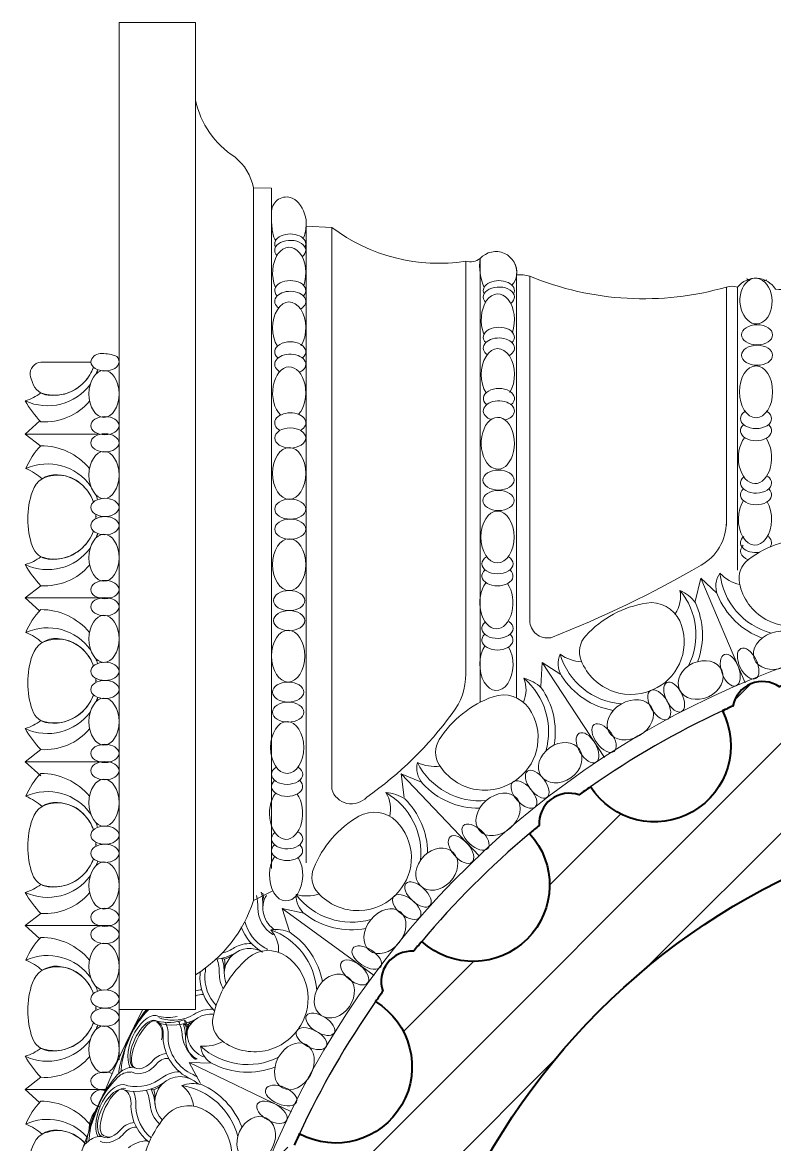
# Model space of a CAD drawing. Header units: millimetres. Extents: x 542654 to 551203, y 315718 to 321804.
# Drawn here: x 548744.5 to 548966.9, y 320800.5 to 321131.9 of the extents above; entities that cross this region are included whole.
import ezdxf

# ---------------------------------------------------------------- set-up
doc = ezdxf.new("R2010")
doc.units = ezdxf.units.MM
doc.layers.add('cad-block.com', color=250, linetype='Continuous')

msp = doc.modelspace()

# ---------------------------------------------------------------- hatches: boundary and pattern name
at = {"layer": 'cad-block.com', "true_color": 0x000000}
h = msp.add_hatch(dxfattribs=at)
h.set_pattern_fill('ANSI31', color=18, scale=150, style=0)
h.set_pattern_definition([(44.99999999999999, (-1130289.92819479, -83054.89975470159), (-13.25825214724777, 13.25825214724777), [])])
edge = h.paths.add_edge_path()
edge.add_line((549295.3502394432, 320691.5106262274), (549265.0349597755, 320691.5106262274))
edge.add_arc((549059.9646969392, 320694.8956410044), 205.098198492298, 269.99938147343465, 359.05432681606516, ccw=False)
edge.add_arc((549059.9602687354, 320694.8956410047), 205.0981984923021, 180, 270.00061852666295, ccw=False)
edge.add_arc((549059.9602687354, 320694.8956410051), 205.0981984919636, 89.99938147333711, 180.0000000000975, ccw=False)
edge.add_arc((549059.9646969378, 320694.8956410051), 205.0981984919529, 89.13139925986889, 90.00061852617512, ccw=False)
edge.add_line((549063.0738547991, 320899.9702717179), (549063.0738547991, 320930.2460656911))
edge.add_arc((549059.9602703311, 320952.5678236369), 22.5378633865556, 270, 277.94075400922486, ccw=False)
edge.add_arc((549059.9602703311, 320952.5678236369), 22.53786338653299, 182.5065500488923, 270, ccw=False)
edge.add_arc((549059.960270233, 320694.8956421185), 257.6721815134787, 95.01310009446473, 95.84570678451092)
edge.add_arc((549026.9769038995, 320945.4118236154), 8.902075436739691, 40.79360237167856, 154.2074251742295)
edge.add_arc((549059.9602026441, 320694.896052318), 257.6717657870512, 99.15532044960189, 99.93082050326147)
edge.add_arc((548993.5240947681, 320943.8049812905), 22.53786338807205, -162.6736691565967, 12.562441612312512, ccw=False)
edge.add_arc((549059.9602702291, 320694.8956415018), 257.6721821206606, 109.9579529468539, 110.8457065872288)
edge.add_arc((548963.2624264631, 320928.3389676984), 8.90207626530273, 55.79360504823717, 169.2074222942567)
edge.add_arc((549059.951445596, 320694.9151472888), 257.6507731298541, 114.1553052169651, 114.903976463756)
edge.add_arc((548931.3856592408, 320918.3526793521), 22.53786338786781, -147.23597142888912, 27.067224660372574, ccw=False)
edge.add_arc((549059.9602440856, 320694.8956778331), 257.6721373788566, 124.9273256208859, 125.845706625749)
edge.add_arc((548906.1377467347, 320895.357335625), 8.90207626544567, 70.79360505078945, 184.2074222946392)
edge.add_arc((549059.9603323663, 320694.8955654978), 257.6722803167949, 129.1553208344293, 129.9719295723273)
edge.add_arc((548877.8061282537, 320877.1449941859), 22.53786338803598, -132.50839783938852, 42.478457488995275, ccw=False)
edge.add_arc((549059.9603172013, 320694.895602719), 257.6722430915866, 139.9981299854052, 140.8457065329401)
edge.add_arc((548859.4958177847, 320848.7145703535), 8.90207626506134, 85.79360504758253, 199.2074222969938)
edge.add_arc((549059.9483936958, 320694.9041554375), 257.657569309404, 144.1553089525024, 144.9881878688959)
edge.add_arc((548837.1548503542, 320823.5095043951), 22.5378634081106, -118.52905506286521, 58.537889106907016, ccw=False)
edge.add_arc((549059.9602659917, 320694.8956431863), 257.6721776833925, 155.0206835545508, 155.8457065966128)
edge.add_arc((548826.5152099938, 320791.5892992553), 8.902076265433163, 100.7936050484336, 214.2074222933218)
edge.add_arc((549059.9602709402, 320694.895640933), 257.6721831218728, 159.1553207616352, 160.038397984689)
edge.add_arc((548811.0670050352, 320761.3439772318), 22.53786341597088, -102.59739950892299, 72.70155670909872, ccw=False)
edge.add_arc((549059.3028025426, 320695.0061855168), 257.0055016575831, 170.0647475199777, 170.846718208902)
edge.add_arc((548809.4434967518, 320727.8745152298), 8.902075714178846, 115.7936033535497, 229.2074239862133)
edge.add_arc((549059.9602722527, 320694.8956409743), 257.6721844003948, 174.1553206907866, 174.9868998939646)
edge.add_arc((548801.3098420047, 320692.9217979315), 24.56876146915646, 4.608082949052516, 85.41516163115381, ccw=False)
edge.add_arc((548801.3098420047, 320696.8694840778), 24.56876146916632, 274.58483836883, 355.3919170507445, ccw=False)
edge.add_arc((549059.9602722527, 320694.8956410349), 257.6721844003947, 185.0131001060354, 185.8446793092134)
edge.add_arc((548809.4434967518, 320661.9167667794), 8.902075714209039, 130.7925760137867, 244.2063966464503)
edge.add_arc((549059.3028025426, 320694.7850964924), 257.0055016575824, 189.1532817910979, 189.9352524800223)
edge.add_arc((548811.0670050352, 320628.4473047774), 22.5378634160599, -72.70155670909872, 102.59739950892288, ccw=False)
edge.add_arc((549059.9602709402, 320694.8956410762), 257.6721831218734, 199.961602015311, 200.8446792383648)
edge.add_arc((548826.5152099938, 320598.2019827539), 8.902076265382094, 145.7925777066781, 259.2063949515664)
edge.add_arc((549059.9602659917, 320694.8956388229), 257.6721776833921, 204.1542934033872, 204.9793164454492)
edge.add_arc((548837.1548503542, 320566.2817776141), 22.53786340817902, -58.537889106907016, 118.5290550628653, ccw=False)
edge.add_arc((549059.9483936958, 320694.8871265717), 257.6575693094043, 215.0118121311041, 215.8446910474976)
edge.add_arc((548859.4958177847, 320541.0767116557), 8.902076264964093, 160.7925777030062, 274.2063949524175)
edge.add_arc((549059.9603172013, 320694.8956792902), 257.6722430915839, 219.1542934670599, 220.0018700145948)
edge.add_arc((548877.8061282537, 320512.6462878233), 22.53786338803818, -42.47845748899522, 132.5083978393885, ccw=False)
edge.add_arc((549059.9603323663, 320694.8957165114), 257.672280316796, 230.0280704276727, 230.8446791655706)
edge.add_arc((548906.1377467347, 320494.4339463842), 8.902076265361798, 175.7925777053608, 289.2063949492106)
edge.add_arc((549059.9602440856, 320694.8956041761), 257.6721373788604, 234.154293374251, 235.072674379114)
edge.add_arc((548931.3856592408, 320471.4386026571), 22.53786338804687, -27.067224660372517, 147.2359714288891, ccw=False)
edge.add_arc((549059.951445596, 320694.8761347205), 257.6507731298516, 245.096023536244, 245.8446947830348)
edge.add_arc((548963.2624264631, 320461.4523143108), 8.902076265412523, 190.7925777057433, 304.2063949517628)
edge.add_arc((549059.9602702291, 320694.8956405075), 257.6721821206631, 249.1542934127712, 250.0420470531461)
edge.add_arc((548993.5240947681, 320445.9863007187), 22.53786338800109, -12.562441612312512, 162.6736691565967, ccw=False)
edge.add_arc((549059.9602026441, 320694.8952296912), 257.6717657870494, 260.0691794967385, 260.8446795503981)
edge.add_arc((549026.9769038995, 320444.3794583938), 8.902075436528206, 205.7925748257705, 319.2063976283214)
edge.add_arc((549059.960270233, 320694.8956398907), 257.6721815134792, 264.154293215489, 264.9868999055353)
edge.add_arc((549059.9602703311, 320437.2234583723), 22.53786338656067, 90, 177.4934499511077, ccw=False)
edge.add_arc((549059.9602703311, 320437.2234583723), 22.53786338653299, 2.5065500488922225, 90, ccw=False)
edge.add_arc((549059.9602704293, 320694.8956398907), 257.6721815134787, 275.0131000944647, 275.8457067845109)
edge.add_arc((549092.9436367628, 320444.3794583938), 8.902075436739691, 220.7936023716786, 334.2074251742295)
edge.add_arc((549059.9603380181, 320694.8952296912), 257.6717657870512, 279.1553204496019, 279.9308205032615)
edge.add_arc((549126.3964458941, 320445.9863007187), 22.53786338807205, 17.32633084340341, 192.5624416123124, ccw=False)
edge.add_arc((549059.9602704331, 320694.8956405075), 257.6721821206606, 289.9579529468539, 290.8457065872288)
edge.add_arc((549156.6581141992, 320461.4523143108), 8.90207626530273, 235.7936050482372, 349.2074222942567)
edge.add_arc((549059.9690950663, 320694.8761347205), 257.6507731298541, 294.1553052169652, 294.903976463756)
edge.add_arc((549188.5348814215, 320471.4386026571), 22.53786338786781, 32.764028571110885, 207.0672246603726, ccw=False)
edge.add_arc((549059.9602965766, 320694.8956041761), 257.6721373788566, 304.927325620886, 305.845706625749)
edge.add_arc((549213.7827939276, 320494.4339463842), 8.90207626544567, 250.7936050507894, 364.2074222946392)
edge.add_arc((549059.960208296, 320694.8957165114), 257.6722803167949, 309.1553208344293, 309.9719295723273)
edge.add_arc((549242.1144124086, 320512.6462878233), 22.53786338803598, 47.49160216061148, 222.4784574889952, ccw=False)
edge.add_arc((549059.9602234609, 320694.8956792902), 257.6722430915866, 319.9981299854052, 320.8457065329401)
edge.add_arc((549260.4247228776, 320541.0767116557), 8.90207626506134, 265.7936050475825, 379.2074222969937)
edge.add_arc((549059.9721469665, 320694.8871265717), 257.657569309404, 324.1553089525024, 324.9881878688959)
edge.add_arc((549282.7656903081, 320566.2817776141), 22.5378634081106, 61.470944937134675, 238.53788910690702, ccw=False)
edge.add_arc((549059.9602746705, 320694.8956388229), 257.6721776833925, 335.0206835545508, 335.8457065966128)
edge.add_arc((549293.4053306684, 320598.2019827539), 8.902076265433163, 280.7936050484336, 394.2074222933219)
edge.add_arc((549059.960269722, 320694.8956410762), 257.6721831218728, 339.1553207616352, 340.038397984689)
edge.add_arc((549308.853535627, 320628.4473047774), 22.53786341597088, 77.40260049107712, 252.7015567090987, ccw=False)
edge.add_arc((549060.6177381197, 320694.7850964924), 257.0055016575831, 350.0647475199777, 350.8467182089021)
edge.add_arc((549310.4770439104, 320661.9167667794), 8.902075714178846, 295.7936033535498, 409.2074239862133)
edge.add_arc((549059.9602684096, 320694.8956410349), 257.6721844003948, 354.1553206907866, 354.9868998939645)
edge.add_arc((549318.7087217714, 320697.0672663772), 24.77388174687306, 192.9613831981066, 265.2257478343733, ccw=False)

# ---------------------------------------------------------------- linework, layer by layer
at = {"layer": 'cad-block.com', "color": 18, "lineweight": 15, "true_color": 0x000000}
for points in [[(548773.1084688707, 321131.8778908814), (548795.7415604233, 321131.8778908814), (548795.7415604233, 320840.4407276756), (548773.1084688707, 320840.4407276756), (548773.1084688707, 321131.8778908814)], [(548812.8298585372, 321082.9936483794), (548818.1941074621, 321082.9744764201)], [(548818.1941074621, 320882.0840740468), (548818.1941074621, 321082.9744764201)], [(548828.4373872253, 320883.7121947783), (548828.4373872253, 321071.6810653115)], [(548835.9669234917, 321071.3647411413), (548835.9669234917, 320905.4576227198)], [(548875.6194224234, 321061.3706123287), (548875.6194224234, 320939.5483546875)], [(548879.8423982256, 321062.1364972338), (548879.8423982256, 320931.1175930964)], [(548890.6164195958, 321057.3116233128), (548890.6164195958, 320932.423444962)], [(548894.4679089988, 321056.9641476235), (548894.4679089988, 320955.250327092)], [(548952.6165663478, 321053.7453760824), (548952.6165663478, 320983.4226545607)], [(548955.9104799911, 321053.6768644385), (548955.9104799911, 320970.1672655496)], [(548764.7674762902, 321031.5502498395), (548749.9826847418, 321031.5502498395), (548749.9826847418, 321031.5502498395)], [(548745.3351902717, 321010.3403852385), (548749.6875002752, 321014.2443797725)], [(548745.3351902717, 321010.3403852385), (548766.7077934222, 321010.3403852385)], [(548745.3351902717, 321010.3403852385), (548749.9826847418, 321006.7501541365)], [(548945.0268151928, 320967.8006386466), (548943.385617405, 320960.919635841)], [(548949.8217099648, 320963.3128920154), (548945.0268151928, 320967.8006386466), (548958.1850827482, 320936.8580862226)], [(548745.3351902717, 320961.9514906526), (548749.9826847418, 320965.5417217545)], [(548745.3351902717, 320961.9514906526), (548770.8321364472, 320961.9514906526)], [(548745.3351902717, 320961.9514906526), (548749.6203967956, 320958.1076875151)], [(548898.144774121, 320942.8927824877), (548897.7586015526, 320935.8293130485)], [(548903.6639310642, 320939.3333173108), (548898.144774121, 320942.8927824877), (548916.6165889814, 320914.7969890072)], [(548745.3351902717, 320913.5625960653), (548749.9826847418, 320917.1528271672)], [(548745.3351902717, 320913.5625960653), (548770.8321364472, 320913.5625960653)], [(548745.3351902717, 320913.5625960653), (548749.9826847418, 320909.3938229324)], [(548862.5296450567, 320907.4973145694), (548856.4636161877, 320910.0140941509), (548879.6552790252, 320885.6680815311)], [(548856.4636161877, 320910.0140941509), (548857.3448807399, 320902.9951837932)], [(548812.8298585372, 320872.5430050616), (548818.5980504157, 320875.4163619101)], [(548827.740941742, 320868.8281191087), (548821.3230081053, 320870.2213217265), (548848.4891197934, 320850.4075908487)], [(548821.3230081053, 320870.2213217265), (548823.4433852123, 320863.4725640112)], [(548745.3351902717, 320865.173701478), (548749.9826847418, 320868.7639325814)], [(548745.3351902717, 320865.173701478), (548770.8321364472, 320865.173701478)], [(548745.3351902717, 320865.173701478), (548749.6203967949, 320861.3298983413)], [(548804.246709818, 320855.2182299857), (548803.5268344926, 320855.5622294917)], [(548773.1084688707, 320840.4407276756), (548773.1084688707, 320825.4996024764)], [(548792.79287514, 320835.7596924884), (548792.1102163105, 320836.1352424261)], [(548800.4159586666, 320824.5685906883), (548793.8523979308, 320824.7934376675), (548824.119817288, 320810.1488181411)], [(548793.8523979308, 320824.7934376675), (548797.1437369263, 320818.5317432162)], [(548745.3351902717, 320816.7848068921), (548749.9826847418, 320820.3750379941)], [(548745.3351902717, 320816.7848068921), (548769.0534853816, 320816.7848068921)], [(548745.3351902717, 320816.7848068921), (548749.6203967956, 320812.9410037547)], [(548783.3746843622, 320816.6444020819), (548782.6250528649, 320816.9175481265)]]:
    msp.add_lwpolyline(points, dxfattribs=at)
for points in [[(548795.7415604233, 321108.9029257715, 0.2018028899431205), (548807.3196252272, 321092.1625600353, -0.1781740791287388), (548812.8298585372, 321082.9936483794), (548812.8298585372, 320872.5430050616)], [(548823.7897929858, 321080.1814870851, 0.5128778145882591), (548818.1941074621, 321075.6929824253, 0.7043836826409883)], [(548828.4373872253, 321071.6810653115, 0.1930345194601424), (548826.1317174565, 321078.6032703359, 0.1383226816871207), (548823.7897929858, 321080.1814870851, 0.9207301055114578)], [(548828.4373872253, 321071.6810653115), (548835.9669234917, 321071.3647411413, 0.203495704765), (548875.6194224234, 321061.3706123287, 0.2239024042081181), (548879.8501063526, 321062.1451756273, -0.7323981376222756), (548890.6198242421, 321057.3390674394, -0.08016396634460907), (548894.4679089988, 321056.9641476235, 0.1700722154244909), (548952.6165663478, 321053.7453760796, -0.2639291869732764)], [(548952.6165663478, 321053.7453760824, -0.1534808922989346), (548955.9104799911, 321053.6768644385, -0.5257651372346951), (548967.1500735262, 321053.0904369939, 0.01918203362698561), (548970.968566995, 321052.9967514927), (548970.968566995, 320991.6827074508, 0.3952511424845997), (548978.9302044088, 320983.1845121188, 0.9205208688827408)], [(548958.5590753314, 321056.1412245755, 0.03818781124114565), (548959.545996682, 321055.715222508, 0.03818781124114565)], [(548963.6429257515, 321055.5675582516, 0.03395448363467643), (548964.5483375271, 321055.8746300748)], [(548958.9217977854, 321043.969754767, 0.4547529776031095), (548964.252571802, 321044.1749169708, 2.51412446419056)], [(548764.7674762902, 321031.5502498395, -0.3628672642387234), (548767.5392304623, 321034.078088824, -0.0874657212091642), (548771.8487100082, 321033.509132772, -0.3622757793634983), (548773.1040331383, 321031.5502498395, -187.1953165477524)], [(548764.6240660327, 321025.1011398009, -0.3593992150704539), (548745.3701718659, 321020.151352879, 0.09536257170912249), (548749.9826847418, 321022.5017775659, 0.3067511904261777), (548762.9207477148, 321025.7745479367, 0.1015884823125673), (548765.5587218815, 321030.109030464, 0.1015884823125673)], [(548746.8450405066, 321027.7054571587, -0.4297272596271625), (548749.9826847418, 321031.5502498395, 0.892323702684999)], [(548746.8296845565, 321027.8496974398, 0.03981958660834672), (548747.4861790059, 321025.5279103353, 0.2879766260579993), (548752.123305438, 321021.7918595754, 0.2180784738168152), (548762.1774371224, 321025.0348526834, 0.122255654063694), (548765.5444159607, 321030.1068432427)], [(548766.8142955896, 321029.3576291327, -0.02179197354712385), (548766.3287830028, 321028.0867469723, -0.02179197354712385)], [(548745.3701718659, 321020.151352879, 0.06194991254678206), (548749.9826847418, 321013.9306163418, 0.2351727207105145), (548764.4239874053, 321020.0283068938, 0.2351727207105145)], [(548882.1350413172, 321015.0633418833, 0.03818781124114565), (548883.1219626678, 321014.6373398172, 0.03818781124114565)], [(548887.2188917376, 321014.4896755594, 0.03395448363467643), (548888.1243035132, 321014.7967473826)], [(548764.3752644279, 321000.1496081597, 0.2233890258847), (548749.9826847418, 321006.8742079826, 0.09981037998795982), (548745.581747292, 321000.1358285777)], [(548763.093870602, 320994.3797938245, 0.3463907237082941), (548750.380106396, 320997.1365625433, 0.07799127761777704), (548745.581747292, 321000.1358285777, -0.3599771877418305), (548764.7780796188, 320994.8733208685, -0.3599771877418305)], [(548882.4977637712, 321001.083944226, 0.4547529776031095), (548887.8285377878, 321001.2891064298, 2.51412446419056)], [(548765.6024484047, 320990.1627699866, 0.1015510039931717), (548763.093870602, 320994.3797938245, 0.192304486639795), (548754.9492913366, 320998.3319642575, 0.3399529294739398), (548747.4861790059, 320993.4040539309, 0.1674493087802602), (548747.4861790059, 320977.139015748, 0.2879766260579993), (548752.123305438, 320973.4029649895, 0.2180784738168152), (548762.1774371224, 320976.6459580961, 0.122255654063694), (548765.5444159607, 320981.7179486554, 0.122255654063694)], [(548765.5576133587, 320990.238378391, 0.09637943234446558), (548763.093870602, 320994.3797938245)], [(548766.1628773384, 320992.4731920099, -0.02687425067792056), (548766.7861731799, 320990.9159657814, -0.02687425067792056)], [(548766.2644594987, 320985.352102992, 0.01597784151971372), (548766.2777857402, 320986.1593092785)], [(548766.2777857402, 320986.1593092785, 0.008494909471157356), (548766.2707412298, 320986.5739106474, 0.008494909471157356)], [(548766.2808976129, 320985.3048277952, 0.02532101758750352), (548766.284384603, 320986.5817842356)], [(548767.6121987522, 320986.1078025101, -0.005183255929018945), (548767.6131407273, 320985.7840702169, -0.005183255929018945)], [(548952.6165663478, 320984.2688790155, -0.2654462529099506), (548945.1223168055, 320971.5731143264, -1.842954764065121)], [(548764.6240660327, 320976.712245215, -0.3593992150704539), (548745.3701718659, 320971.7624582917, 0.09536257170912249), (548749.9826847418, 320974.1128829786, 0.3067511904261777), (548762.9207477148, 320977.3856533494, 0.1015884823125673), (548765.5587218815, 320981.7201358767, 0.1015884823125673)], [(548766.8142955896, 320980.9687345469, -0.02179197354712385), (548766.3287830028, 320979.6978523851, -0.02179197354712385)], [(548977.1189374728, 320954.4080027587, 0.1868931219809899), (548985.6617643588, 320961.3684435918, 0.192304486639795), (548987.2141694074, 320972.5774973564, 0.3399529294739398), (548978.4729821978, 320979.5462893269, 0.1674493087802602), (548959.1367690075, 320973.2635728096, 0.2879766260579993), (548956.4864633228, 320966.307732201, 0.2180784738168152), (548964.2254224251, 320955.6078478622, 0.2143948941150089), (548977.1189374728, 320954.4080027587, 258.9759845790608)], [(548745.3701718659, 320971.7624582917, 0.06194991254678206), (548749.9826847418, 320965.5417217545, 0.2351727207105145), (548764.4239874053, 320971.6394123065, 0.2351727207105145)], [(548945.1223168055, 320971.5731143264, -0.03810487886474111), (548900.7017218941, 320950.1912070525, -6.307698652863742)], [(548963.194867156, 320950.0943384956, -0.2130945807377177), (548949.976104075, 320962.8872981968, -0.2533180050321516), (548950.7027326565, 320969.2145529891)], [(548965.8849656774, 320951.576473655, -0.311690360007664), (548950.7027326565, 320969.2145529891, 0.1486403219882209), (548956.5726870921, 320965.9027935796)], [(548937.4799575751, 320957.2412610085, 0.2058573888676325), (548938.8839494607, 320964.1535449692, -0.298490108731957), (548941.4071626922, 320941.8442077058, -0.298490108731957)], [(548938.8839494607, 320964.1535449692, -0.1340135458429711), (548943.4358570245, 320960.4925711256, -0.1987600577535222), (548944.1977539574, 320943.2538597861, -0.1987600577535222)], [(548932.1125102717, 320935.4456414695, 0.1868931219809899), (548939.2752157127, 320943.8196057969, 0.192304486639795), (548938.8012191408, 320955.1257180803, 0.3399529294739398), (548928.9561805506, 320960.4217194499, 0.1674493087802602), (548911.0525306135, 320950.7873545893, 0.2879766260579993), (548909.6868297315, 320943.4700668504, 0.2180784738168152), (548919.211958699, 320934.3239785594, 0.2143948941150089), (548932.1125102717, 320935.4456414695, 258.9759845790608)], [(548764.3752644279, 320951.7607135724, 0.2233890258847), (548749.9826847418, 320958.4853133967, 0.09981037998795982), (548745.581747292, 320951.7469339918)], [(548763.093870602, 320945.9908992372, 0.3463907237082941), (548750.380106396, 320948.747667956, 0.07799127761777704), (548745.581747292, 320951.7469339918, -0.3599771877418305), (548764.7780796188, 320946.4844262812, -0.3599771877418305)], [(548900.7017218941, 320950.1912070525, -0.4578040034575958), (548894.4679089988, 320955.250327092, -1.98521538492992)], [(548765.6024484047, 320941.7738753993, 0.1015510039931717), (548763.093870602, 320945.9908992372, 0.192304486639795), (548754.9492913366, 320949.9430696702, 0.3399529294739398), (548747.4861790059, 320945.0151593437, 0.1674493087802602), (548747.4861790059, 320928.7501211607, 0.2879766260579993), (548752.123305438, 320925.0140704022, 0.2180784738168152), (548762.1774371224, 320928.2570635088, 0.122255654063694), (548765.5444159607, 320933.3290540695, 0.122255654063694)], [(548765.5576133587, 320941.8494838037, 0.09637943234446558), (548763.093870602, 320945.9908992372)], [(548766.1628773384, 320944.0842974226, -0.02687425067792056), (548766.7861731799, 320942.5270711941, -0.02687425067792056)], [(548919.1824399886, 320928.7150608081, -0.2130945807377177), (548903.8918367098, 320938.9421310945, -0.2533180050321516), (548903.4770131028, 320945.2974488407)], [(548921.5646620692, 320930.6537130841, -0.311690360007664), (548903.4770131028, 320945.2974488407, 0.1486403219882209), (548909.8439724308, 320943.0870316045)], [(548766.2644594987, 320936.9632084047, 0.01597784151971372), (548766.2777857402, 320937.7704146912)], [(548766.2777857402, 320937.7704146912, 0.008494909471157356), (548766.2707412298, 320938.1850160601, 0.008494909471157356)], [(548766.2808976129, 320936.9159332093, 0.02532101758750352), (548766.284384603, 320938.1928896497)], [(548767.6121987522, 320937.7189079242, -0.005183255929018945), (548767.6131407273, 320937.3951756296, -0.005183255929018945)], [(548835.9669234917, 320905.4576227198, 0.5824422989192594), (548846.3008986893, 320903.1174800282, 0.08350880200865259), (548871.5585147365, 320927.8110868086, 0.167599173224171), (548875.6194224234, 320939.5483546875)], [(548892.6046472905, 320931.15555493, 0.2058573888676325), (548892.7518404899, 320938.207448074, -0.298490108731957), (548899.2179906334, 320916.7071681594, -0.298490108731957)], [(548892.7518404899, 320938.207448074, -0.1340135458429711), (548897.8842891472, 320935.418082068, -0.1987600577535222), (548901.7120328505, 320918.5924458632, -0.1987600577535222)], [(548764.6240660327, 320928.3233506277, -0.3593992150704539), (548745.3701718659, 320923.3735637044, 0.09536257170912249), (548749.9826847418, 320925.7239883913, 0.3067511904261777), (548762.9207477148, 320928.9967587635, 0.1015884823125673), (548765.5587218815, 320933.3312412908, 0.1015884823125673)], [(548891.2152152199, 320908.751805242, 0.1868931219809899), (548896.7675839697, 320918.2701469593, 0.192304486639795), (548894.2824204153, 320929.309930011, 0.3399529294739398), (548883.6499580867, 320932.7629229411, 0.1674493087802602), (548867.7543094426, 320920.0865661482, 0.2879766260579993), (548867.717108112, 320912.643014923, 0.2180784738168152), (548878.7222614634, 320905.3446854859, 0.2143948941150089), (548891.2152152199, 320908.751805242, 258.9759845790608)], [(548766.8142955896, 320932.5798399596, -0.02179197354712385), (548766.3287830028, 320931.3089577978, -0.02179197354712385)], [(548745.3701718659, 320923.3735637044, 0.06194991254678206), (548749.9826847418, 320917.1528271672, 0.2351727207105145), (548764.4239874053, 320923.2505177206, 0.2351727207105145)], [(548879.6947280687, 320899.8206345796, -0.2130945807377177), (548862.8237371612, 320907.1531089999, -0.2533180050321516), (548861.2807941382, 320913.3322245598)], [(548881.6925071296, 320902.1534940957, -0.311690360007664), (548861.2807941382, 320913.3322245598, 0.1486403219882209), (548867.9401190488, 320912.294194124)], [(548764.3752644279, 320903.3718189851, 0.2233890258847), (548749.9826847418, 320910.0964188094, 0.09981037998795982), (548745.581747292, 320903.3580394046)], [(548763.093870602, 320897.6020046513, 0.3463907237082941), (548750.380106396, 320900.3587733701, 0.07799127761777704), (548745.581747292, 320903.3580394046, -0.3599771877418305), (548764.7780796188, 320898.0955316953, -0.3599771877418305)], [(548853.1082843818, 320897.4762608263, 0.2058573888676325), (548851.9939479826, 320904.4411095053, -0.298490108731957), (548862.1952076528, 320884.4409236245, -0.298490108731957)], [(548851.9939479826, 320904.4411095053, -0.1340135458429711), (548857.541976612, 320902.6130038521, -0.1987600577535222), (548864.3125402525, 320886.7412325729, -0.1987600577535222)], [(548765.6024484047, 320893.3849808134, 0.1015510039931717), (548763.093870602, 320897.6020046513, 0.192304486639795), (548754.9492913366, 320901.5541750829, 0.3399529294739398), (548747.4861790059, 320896.6262647578, 0.1674493087802602), (548747.4861790059, 320880.3612265748, 0.2879766260579993), (548752.123305438, 320876.6251758149, 0.2180784738168152), (548762.1774371224, 320879.8681689229, 0.122255654063694), (548765.5444159607, 320884.9401594822, 0.122255654063694)], [(548765.5576133587, 320893.4605892178, 0.09637943234446558), (548763.093870602, 320897.6020046513)], [(548855.7415250314, 320875.1844559324, 0.1868931219809899), (548859.5050993912, 320885.5412477067, 0.192304486639795), (548855.0886440574, 320895.9598738158, 0.3399529294739398), (548844.0104940761, 320897.4588762702, 0.1674493087802602), (548830.6337459515, 320882.1479560848, 0.2879766260579993), (548831.9262398552, 320874.8173832361, 0.2180784738168152), (548844.057702906, 320869.6013869646, 0.2143948941150089), (548855.7415250314, 320875.1844559324, 258.9759845790608)], [(548766.1628773384, 320895.6954028353, -0.02687425067792056), (548766.7861731799, 320894.1381766068, -0.02687425067792056)], [(548766.2644594987, 320888.5743138188, 0.01597784151971372), (548766.2777857402, 320889.381520104)], [(548766.2777857402, 320889.381520104, 0.008494909471157356), (548766.2707412298, 320889.7961214742, 0.008494909471157356)], [(548766.2808976129, 320888.527038622, 0.02532101758750352), (548766.284384603, 320889.8039950624)], [(548767.6121987522, 320889.3300133369, -0.005183255929018945), (548767.6131407273, 320889.0062810437, -0.005183255929018945)], [(548764.6240660327, 320879.9344560418, -0.3593992150704539), (548745.3701718659, 320874.9846691185, 0.09536257170912249), (548749.9826847418, 320877.3350938054, 0.3067511904261777), (548762.9207477148, 320880.6078641762, 0.1015884823125673), (548765.5587218815, 320884.9423467036, 0.1015884823125673)], [(548766.8142955896, 320884.1909453723, -0.02179197354712385), (548766.3287830028, 320882.9200632119, -0.02179197354712385)], [(548745.3701718659, 320874.9846691185, 0.06194991254678206), (548749.9826847418, 320868.7639325814, 0.2351727207105145), (548764.4239874053, 320874.8616231334, 0.2351727207105145)], [(548818.6121206144, 320862.5689226518, 0.00037037607193393), (548818.596322543, 320862.5776633807, -0.2685753290273732), (548814.1742847722, 320870.3831336188, 0.06824356119971321), (548813.7082381452, 320874.0343533104, 0.06824356119971321)], [(548814.9930034443, 320874.9502313355, 0.003234184278225364), (548815.1705620472, 320874.9926867204)], [(548815.5600276216, 320874.7630136915, -0.08041000249801118), (548815.9268919221, 320872.3995165409, -19.62214790169406)], [(548846.0008989485, 320864.3397504467, -0.2130945807377177), (548828.0917679428, 320868.5419572367, -0.2533180050321516), (548825.4702969615, 320874.3462687543)], [(548847.550024727, 320866.9918371745, -0.311690360007664), (548825.4702969615, 320874.3462687543, 0.1486403219882209), (548832.2079512727, 320874.5139882716)], [(548795.7415604233, 320850.6474980375, 0.1767371135361688), (548812.8298585372, 320872.5430050616, 1.049558074583795)], [(548815.5058397844, 320857.3799511229, -0.182046289943579), (548809.2378697365, 320864.798592953, -0.182046289943579)], [(548816.9512673701, 320858.1679406039, 0.02413460026176446), (548816.228306933, 320858.6406762034, -0.2069521737928868), (548810.2689335241, 320866.401361221, -0.2069521737928868)], [(548817.9202641399, 320863.9398071629, -0.1340135458429711), (548823.7055545355, 320863.1317186838, -0.1987600577535222), (548833.2013266273, 320848.7239441185, -0.1987600577535222)], [(548820.2603144475, 320857.2858589118, 0.2058573888676325), (548817.9202641399, 320863.9398071629, -0.298490108731957), (548831.5287564568, 320846.0825377459, -0.298490108731957)], [(548764.3752644279, 320854.9829243993, 0.2233890258847), (548749.9826847418, 320861.7075242235, 0.09981037998795982), (548745.581747292, 320854.9691448187)], [(548826.8315932973, 320835.8224757703, 0.1868931219809899), (548828.6854088906, 320846.6848417891, 0.192304486639795), (548822.4796102841, 320856.147447741, 0.3399529294739398), (548811.3118335069, 320855.6442805499, 0.1674493087802602), (548800.8839255929, 320838.1909025417, 0.2879766260579993), (548803.4645729125, 320831.2089187129, 0.2180784738168152), (548816.3324304591, 320828.2429020189, 0.2143948941150089), (548826.8315932973, 320835.8224757703, 258.9759845790608)], [(548801.7449312825, 320855.2716155616, 0.1089911860047679), (548807.5263630368, 320857.1540981952), (548807.5263630368, 320857.1540981952)], [(548803.6338134558, 320857.0854316198, 0.07872341413954957), (548807.2527530536, 320858.6925522411, -0.06782837915378175), (548809.494742169, 320859.5980238114)], [(548763.093870602, 320849.213110064, 0.3463907237082941), (548750.380106396, 320851.9698787828, 0.07799127761777704), (548745.581747292, 320854.9691448187, -0.3599771877418305), (548764.7780796188, 320849.7066371081, -0.3599771877418305)], [(548803.9081235449, 320846.503045186, -0.132069173960679), (548802.7432079284, 320851.0032662437, 0.08091129804994578), (548802.0830110739, 320855.3088533504)], [(548804.1961322862, 320850.9928851158, 0.07742998018000305), (548803.5268344926, 320855.5622294917)], [(548804.246709818, 320855.2182299857, 0.08432165372934922), (548806.6434278442, 320856.462752276, -1.326627110479913)], [(548804.246709818, 320855.2182299857, -0.0701497647828372), (548804.3746468867, 320852.5480951471, -19.62214790169406)], [(548765.6024484047, 320844.9960862261, 0.1015510039931717), (548763.093870602, 320849.213110064, 0.192304486639795), (548754.9492913366, 320853.165280497, 0.3399529294739398), (548747.4861790059, 320848.2373701705, 0.1674493087802602), (548747.4861790059, 320831.9723319875, 0.2879766260579993), (548752.123305438, 320828.236281229, 0.2180784738168152), (548762.1774371224, 320831.4792743356, 0.122255654063694), (548765.5444159607, 320836.551264895, 0.122255654063694)], [(548801.3479287559, 320839.9969113446, -0.2250318968658472), (548797.045039166, 320850.9901211525), (548797.045039166, 320850.9901211525)], [(548801.8021379281, 320841.597325674, -0.2068583668325732), (548798.4885707125, 320850.7996385571, 0.04977214095919524), (548798.663687323, 320852.6552051058, 0.04977214095919524)], [(548765.5576133587, 320845.0716946305, 0.09637943234446558), (548763.093870602, 320849.213110064)], [(548766.1628773384, 320847.3065082494, -0.02687425067792056), (548766.7861731799, 320845.7492820209, -0.02687425067792056)], [(548795.7415604233, 320845.9237751893, -0.0795011599126643), (548797.5553851896, 320846.1992130278)], [(548795.7415604233, 320844.3730132982, -0.1218176041242782), (548798.0369061932, 320844.8161108862)], [(548766.2644594987, 320840.1854192315, 0.01597784151971372), (548766.2777857402, 320840.9926255181)], [(548766.2777857402, 320840.9926255181, 0.008494909471157356), (548766.2707412298, 320841.4072268869, 0.008494909471157356)], [(548766.2808976129, 320840.1381440347, 0.02532101758750352), (548766.284384603, 320841.4151004751)], [(548767.6121987522, 320840.9411187496, -0.005183255929018945), (548767.6131407273, 320840.6173864564, -0.005183255929018945)], [(548781.9154251886, 320840.4407276756, 0.08881369397546968), (548776.3863451642, 320832.4256012064)], [(548781.2112331894, 320840.4407276756, 0.05577032805967632), (548776.6997651694, 320833.2375450041)], [(548781.6938512885, 320840.4407276756, 0.03802115670036273), (548777.6719814446, 320835.5976261844, 0.03802115670036273)], [(548784.2278099941, 320836.6501090783, 0.2276659225157252), (548795.9680516203, 320837.6871934983, 0.2276659225157252)], [(548784.3143607524, 320836.9871203377, 0.1454534642226424), (548792.3454035204, 320837.3780916826, 0.1454534642226424)], [(548784.8727339223, 320838.0208421512, 0.0862428906813868), (548785.7484099789, 320837.680226994)], [(548784.8969864136, 320838.3765011848, 0.1150936679564388), (548790.3321769035, 320838.3174324498, 0.1134690861886452)], [(548785.7484099789, 320837.680226994, 0.2037250508605081), (548795.182877739, 320838.9108743641, -0.06819457060785858), (548795.182877739, 320838.9108743641, -0.06819457060785858)], [(548790.3321769035, 320838.3174324498, 4.011307997187903e-06), (548790.3323752871, 320838.3174750645, 4.011307997187903e-06)], [(548796.1484384952, 320825.7723139095, -0.2416284845860679), (548791.7972234145, 320832.694071318, 0.08129422225567336), (548790.7176262796, 320836.9350694601)], [(548792.7551588367, 320837.1869537362, -0.08041000249801118), (548793.347708583, 320834.8697155105, -19.62214790169406)], [(548792.79287514, 320835.7596924884, 0.1000153837581104), (548795.1599257684, 320837.0346105876, -1.326627110479913)], [(548764.6240660327, 320831.5455614545, -0.3593992150704539), (548745.3701718659, 320826.5957745312, 0.09536257170912249), (548749.9826847418, 320828.9461992181, 0.3067511904261777), (548762.9207477148, 320832.2189695889, 0.1015884823125673), (548765.5587218815, 320836.5534521163, 0.1015884823125673)], [(548766.8142955896, 320835.8020507864, -0.02179197354712385), (548766.3287830028, 320834.5311686246, -0.02179197354712385)], [(548796.2755821805, 320820.4596956338, 0.04199995557801442), (548794.9714353452, 320821.2036974423, -0.2886783798462148), (548787.5824061434, 320832.0675424901, 0.142364981114793), (548786.8069653176, 320836.6083851857)], [(548792.79287514, 320835.7596924884, -0.09777680343069729), (548792.9726036671, 320833.2936496941, -19.62214790169406)], [(548773.0238882492, 320821.5687252853, -0.01772987560415296), (548773.0637542068, 320822.1035668227, -0.06545878783432321), (548775.9540809712, 320831.6393696368, -0.06545878783432321)], [(548773.7184478623, 320822.1277854123, -0.02032591852625524), (548773.7443340578, 320822.5370248599, -0.0934071345365674), (548776.3863451655, 320832.4256012085)], [(548794.3736113234, 320819.8793134539, -0.29060918520023), (548786.1267412088, 320832.1328024638), (548786.1267412088, 320832.1328024638)], [(548820.234582339, 320826.298866907, -0.311690360007664), (548797.1965004158, 320829.5926221184, 0.1486403219882209), (548803.7959303746, 320830.9607009453)], [(548783.3038428904, 320825.518661566, 0.1323140851333765), (548783.3038428904, 320825.518661566, -0.1876029884278811), (548787.0956475557, 320827.4132216751)], [(548819.1839000196, 320823.4127932152, -0.2130945807377177), (548800.8122431214, 320824.3496699927, -0.2533180050321516), (548797.1965004158, 320829.5926221184)], [(548745.3701718659, 320826.5957745312, 0.06194991254678206), (548749.9826847418, 320820.3750379941, 0.2351727207105145), (548764.4239874053, 320826.4727285461, 0.2351727207105145)], [(548780.3237243132, 320821.657040768, 0.1502442328655701), (548784.0637693712, 320824.1850681347, -0.2515595765838431), (548787.7680288905, 320825.9700989326, -0.2113301293379997)], [(548777.0028630544, 320821.9404707977, 0.3750117897702141), (548776.5938697369, 320821.9182628303, 0.2148768276570719), (548772.7414402594, 320820.3876943734, 0.09405944675999973), (548766.826052033, 320811.9357796566, 0.07100685427145058)], [(548777.9103465755, 320823.137135314, 0.1601448225805242), (548776.1201431146, 320823.2356918078, 0.1424863907101287), (548772.6364644784, 320821.1878184897, 0.06545076657054481), (548767.1862143726, 320812.8477840627, 0.06545076657054481)], [(548775.6875297612, 320817.8897085146, 0.2205218555470418), (548786.0325258805, 320820.3918131261, -0.06782837915378175), (548788.1770014093, 320821.5087816406, -0.06782837915378175)], [(548780.3237243132, 320821.6570407684, -0.2078308600824326), (548777.0028928157, 320821.9404611847, -0.4676188278867018)], [(548774.8008099559, 320816.5973593963, 0.220602931579307), (548786.4528781793, 320818.8868190335, -0.06657103639854184), (548786.4528781793, 320818.8868190335)], [(548775.2355852393, 320818.0637780144, 0.07688595830741593), (548775.6875297612, 320817.8897085146, 0.7114846862738027)], [(548783.3746843622, 320816.6444020819, 0.08432165372934922), (548785.6405516772, 320818.1137346994, -1.326627110479913)], [(548791.6259451967, 320818.0052862296, -0.1340135458429711), (548797.4625533646, 320818.2431875549, -0.1987600577535222), (548809.3783319806, 320805.7624874323, -0.1987600577535222)], [(548795.1164982707, 320811.8761017814, 0.2058573888676325), (548791.6259451967, 320818.0052862296, -0.298490108731957), (548808.2042820199, 320802.8648806092, -0.298490108731957)], [(548782.6399126004, 320802.5244926473, -0.2176144690492989), (548778.068359454, 320811.6923285628, 0.1236306832518425), (548777.3906165077, 320816.2129905639)], [(548785.0343075779, 320806.5936861714, -0.1829193224545272), (548782.2836698905, 320812.3043416327, 0.08091129804994578), (548781.2123037754, 320816.5264400291)], [(548783.7308532503, 320812.4337915466, 0.07742998018000305), (548782.6250528649, 320816.9175481265)], [(548783.3746843622, 320816.6444020819, -0.0701497647828372), (548783.7589161855, 320813.998961881, -19.62214790169406)], [(548764.3752644279, 320806.594029812, 0.2233890258847), (548749.9826847418, 320813.3186296363, 0.09981037998795982), (548745.581747292, 320806.5802502314)], [(548763.5077414701, 320801.1018241949, -0.02028392980060335), (548763.5502211056, 320801.7138771418, -0.06545076657054481), (548766.4400444061, 320811.24856758, -0.06545076657054481)], [(548764.2037161972, 320801.6615479787, -0.02411871754607995), (548764.2307455644, 320802.1472882424, -0.09317738445733435), (548766.8607901284, 320812.0102174936)], [(548782.069721269, 320801.126034804, -0.2278173196120971), (548776.6131981402, 320811.7430483351), (548776.6131981402, 320811.7430483351)], [(548805.4146090121, 320791.9309911847, 0.1868931219809899), (548805.2990826789, 320802.9498060675, 0.192304486639795), (548797.5034002741, 320811.1522559191, 0.3399529294739398), (548786.6049382354, 320808.6630912901, 0.1674493087802602), (548779.4610320722, 320789.6282213892, 0.2879766260579993), (548783.2468886802, 320783.2192332845, 0.2180784738168152), (548796.4375571923, 320782.5985263859, 0.2143948941150089), (548805.4146090121, 320791.9309911847, 258.9759845790608)], [(548763.093870602, 320800.8242154767, 0.3463907237082941), (548750.380106396, 320803.5809841955, 0.07799127761777704), (548745.581747292, 320806.5802502314, -0.3257502524710356), (548763.5858891204, 320802.8120597092, -0.3257502524710356)], [(548763.093870602, 320800.8242154767, 0.1034116828888272), (548763.093870602, 320800.8242154767, 0.192304486639795), (548754.9492913366, 320804.7763859097, 0.3399529294739398), (548747.4861790059, 320799.8484755846, 0.1674493087802602), (548747.4861790059, 320783.5834374002, 0.2879766260579993), (548752.123305438, 320779.8473866417, 0.09713871314656286), (548756.9924447247, 320780.2193975084, 0.09713871314656286)], [(548770.149989393, 320801.1223705254, 0.1672442304403456), (548774.5457081281, 320803.7888957377, -0.2217226737848675), (548778.1944530723, 320805.6931032274, -0.2146604960165688)], [(548773.8502329625, 320805.2016402877, 0.1657191547833823), (548773.8502329625, 320805.2016402877, -0.1849440011394801), (548777.5821002884, 320807.0234633587)], [(548768.4122015024, 320802.7390424266, 0.1548886681893245), (548766.6604503512, 320802.8207989929, 0.1424863907101287), (548763.176771715, 320800.7729256752, 0.005361380699142027), (548762.6085750932, 320800.089252275, 0.005361380699142027)], [(548770.149989393, 320801.1223705254, -0.1728172742705527), (548767.4893399043, 320801.5507244788, -0.4676188278867018)], [(548768.3324110068, 320802.7340752483, 0.0002004684768084793), (548768.3305175666, 320802.7354230744, 0.0002004684768084793)], [(548768.4932841151, 320803.2195043639, 0.1504615405489408), (548770.6861750422, 320802.7547521357, -1140.797871223531)]]:
    msp.add_lwpolyline(points, format="xyb", dxfattribs=at)
at = {"layer": 'cad-block.com', "color": 18, "lineweight": 40, "true_color": 0x000000}
msp.add_lwpolyline([(548854.8620702435, 320694.8956410047, -0.4142167242551216), (549059.9624828375, 320899.993839485, -0.003792702715042156), (549063.0738547991, 320899.9702717179), (549063.0738547991, 320930.2460656911, -0.03466194717865868), (549059.9602703311, 320930.0299602503, -0.4014574803637749), (549037.4439705302, 320951.5821617754, 0.003632948011659591), (549033.7163804501, 320951.2278706325, 0.5396485980025186), (549018.961696241, 320949.2852450061, 0.003383770235960611), (549015.5223915414, 320948.7070446493, -0.9592680278618435), (548972.0089086327, 320937.092898778, 0.003873575366401809), (548968.2669573056, 320935.7011435235, 0.5396485666941866), (548954.5178144267, 320930.0059176582, 0.003266706187878643), (548951.4550236493, 320928.6082094861, -0.9514820255522861), (548912.433422678, 320906.1556298987, 0.004007214529428363), (548909.0662810067, 320903.7639192863, 0.539648566677763), (548897.2596617311, 320894.7042135051, 0.00356314287331035), (548894.4285078999, 320892.3651052564, -0.9571818337928022), (548862.5773331093, 320860.5305701951, 0.003698267214772418), (548860.1487807159, 320857.5926670662, 0.5396485667132956), (548851.0892866356, 320845.785885347, 0.003634135838858413), (548848.9181412659, 320842.7339751013, -0.9747263286390225), (548826.3906686883, 320803.7083003896, 0.003599857672234923), (548824.848103239, 320800.333881401, 0.5396485666878128)], format="xyb", dxfattribs=at)
at = {"layer": 'cad-block.com', "color": 18, "lineweight": 15, "true_color": 0x000000}
for centre, radius, start, end in [((549059.9602687358, 320694.8956410047), 262.6993663349334, 89.32089854469706, 359.2616943487067), ((548797.4163096776, 320870.9093881902), 18.2177606771466, 358.6363640060106, 12.9522142946198), ((548823.1268430784, 320870.2997384562), 7.5, 149.4661131884085, 239.466113188409), ((548811.6957659422, 320850.919839708), 7.5, 59.46841743950093, 203.3716083722666), ((548811.6959377583, 320850.9173072382), 8.955450979877552, 86.14707270635142, 104.2287580413305), ((549059.9602687452, 320694.8956410093), 315.4104078284776, 152.5195011888524, 204.9010394018163), ((549059.9602687358, 320694.8956410047), 315.4104078185617, 152.5195011888524, 204.9010394018163), ((548800.2646888057, 320831.5399409594), 8.952958336614849, 86.14487346865812, 124.5839053920075), ((548775.0663544082, 320831.6056341583), 18.2177606771466, 4.157213233769735, 18.4730634927344), ((548800.2647403635, 320831.5399217456), 7.499998160539274, 83.88094877454684, 232.2335073574721), ((548777.76566564, 320831.7495992486), 15, 359.4119244614601, 17.00027005831998), ((548800.7162763672, 320833.4723703614), 7.5, 154.9869624671332, 249.7164411363404), ((548791.2027255708, 320813.0826094204), 7.5, 45.41713273840991, 225.4171327384099), ((548791.2031402336, 320813.0801052283), 8.955450979877552, 91.66792190008643, 109.7496072027752), ((548781.6891747743, 320792.692848479), 8.952958336614849, 91.6657227025857, 130.1047546019557)]:
    msp.add_arc(centre, radius, start, end, dxfattribs=at)
at = {"layer": 'cad-block.com', "color": 18, "true_color": 0x000000}
for start, end in [(114.9047733152314, 124.9281876406352), (129.9726174679073, 139.9988344765633), (144.9886119193618, 155.0212097543784)]:
    msp.add_arc((549059.9646969392, 320694.8956410046), 257.6681566445988, start, end, dxfattribs=at)
at = {"layer": 'cad-block.com', "color": 18, "lineweight": 15, "true_color": 0x000000, "extrusion": (0, 0, -1)}
for centre, major_axis, ratio, start_param, end_param in [((548823.3199658239, 321072.2312196231), (4.696533578162997e-16, 7.67027471889829), 0.6591248277249389, 4.026792100670979, 4.740004896629808), ((548823.707574738, 321066.4613897449), (-4.600417357490239, 2.81685016310865e-16), 0.6447306791566823, 5.959254320761372, 9.748708947187595), ((548823.3199658239, 321072.2312196231), (4.696533578162997e-16, 7.67027471889829), 0.6591248277249389, 1.641043743501993, 2.143604925031366), ((548823.3992694084, 321057.8601084019), (4.696533578162997e-16, 7.67027471889829), 0.6399669981577554, 4.127125104783246, 8.36177789249384), ((548823.707574738, 321064.5732412993), (-4.600417357490239, 2.81685016310865e-16), 0.6447306791566823, 5.715893499328421, 10.12462297563255), ((548884.9821754061, 321058.4492766702), (-1.331774829293578, 8.8992964585712), 0.5775487090069792, 4.223800627139655, 5.225184711164312), ((548884.9821754061, 321058.4492766702), (-3.421156465542334, 4.880460426077483), 0.9291293331159259, 1.76891559520778, 2.942959592373696), ((548885.3697843205, 321052.6794467907), (-4.600417357490239, 2.81685016310865e-16), 0.6447306791566823, 5.959254320761372, 9.748708947187595), ((548885.0614789906, 321044.0781654476), (4.696533578162997e-16, 7.67027471889829), 0.6399669981577554, 4.127125104783246, 8.36177789249384), ((548885.3697843205, 321050.7912983464), (-4.600417357490239, 2.81685016310865e-16), 0.6447306791566823, 5.715893499328421, 10.12462297563255), ((548781.2719006394, 320830.1766944214), (-3.495160194192447, -8.259309426731056), 0.5227615162060736, 0.4019345786983952, 3.172064918154467), ((548780.8644773236, 320830.157012307), (3.267114006187179, 6.931770271010321), 0.450189645129266, 3.081068132785007, 6.343709828718044), ((548781.0531971116, 320830.068052835), (3.261131758288549, 6.919077854454472), 0.3930797628815892, 3.141592653846544, 6.283185307436337), ((548768.9357547141, 320819.2382536543), (-4.172714156453728, 2.554966134338909e-16), 0.6447306791566824, 4.707925685730151, 8.397165172495935), ((548768.9357547141, 320814.1695262453), (-4.172714156453728, 2.554966134338909e-16), 0.6447306791566824, 5.083646464143792, 8.043592860361725), ((548771.7613969585, 320809.7909330647), (-3.471114129797291, -8.274137064443165), 0.52200033991802, 0.4154210273097478, 3.1423046143044), ((548771.3509240629, 320809.7672458758), (3.26662989643692, 6.930753857311847), 0.4694320589164922, 3.083543395371905, 6.341234566001582), ((548771.7544117497, 320810.1385841618), (3.261127633682227, 6.919079798395556), 0.3930797628883878, 3.141592653890201, 6.283185307479994), ((548768.6561126921, 320804.6816624913), (4.259894401961902e-16, 6.957165277912281), 0.6399669981577555, 4.686019243472134, 5.817323266476027), ((548770.4484217996, 320810.1883505486), (-3.264360571720051, -6.925928368371173), 0.6129114235948917, -0.04448087726501027, -0.04442258573399997)]:
    msp.add_ellipse(centre, major_axis=major_axis, ratio=ratio, start_param=start_param, end_param=end_param, dxfattribs=at)
at = {"layer": 'cad-block.com', "color": 18, "lineweight": 15, "true_color": 0x000000}
for centre, major_axis, ratio, start_param, end_param in [((548823.707574738, 321052.6964749692), (-4.600417357490239, 2.81685016310865e-16), 0.6447306791566823, 2.576170189531989, 6.848822164942942), ((548961.362206221, 321049.6297106993), (-0.2851775118588891, 6.711543737922057), 0.708065730267523, 3.73408919710768, 8.826620192486294), ((548823.707574738, 321049.5182396768), (-4.600417357490239, 2.81685016310865e-16), 0.6447306791566823, 2.310076633600023, 7.04866767704612), ((548823.3992694084, 321041.6785049502), (-4.687778492587337e-16, -7.655976106861316), 0.6411622265251647, 0.814374543521581, 5.494339777836898), ((548885.3697843205, 321038.9145320149), (-4.600417357490239, 2.81685016310865e-16), 0.6447306791566823, 2.576170189531989, 6.848822164942942), ((548823.707574738, 321034.5994369735), (-4.600417357490239, 2.81685016310865e-16), 0.6447306791566823, 2.49045826835973, 6.932862590774068), ((548885.0614789906, 321027.8965619959), (-4.687778492587337e-16, -7.655976106861316), 0.6411622265251647, 0.814374543521581, 5.494339777836898), ((548885.3697843205, 321035.7362967225), (-4.600417357490239, 2.81685016310865e-16), 0.6447306791566823, 2.310076633600023, 7.04866767704612), ((548823.707574738, 321030.9542813332), (-4.600417357490239, 2.81685016310865e-16), 0.6447306791566823, 2.212741087355756, 7.074176033369452), ((548768.9357547141, 321031.6742636019), (-4.172714156453728, 2.554966134338909e-16), 0.6447306791566824, 0.04611336731654449, 3.095479286273249), ((548823.3992694084, 321022.514712917), (-4.687778492587337e-16, -7.655976106861316), 0.6411622265251647, 0.598861432909628, 5.733665889309038), ((548885.3697843205, 321020.8174940206), (-4.600417357490239, 2.81685016310865e-16), 0.6447306791566823, 2.49045826835973, 6.932862590774068), ((548885.3697843205, 321017.1723383789), (-4.600417357490239, 2.81685016310865e-16), 0.6447306791566823, 2.212741087355756, 7.074176033369452), ((548823.707574738, 321013.6235036988), (-4.600417357490239, 2.81685016310865e-16), 0.6447306791566823, 2.293744327818361, 7.139183567142773), ((548961.3716962365, 321014.9060161452), (-4.600417357490239, 2.81685016310865e-16), 0.6447306791566823, 5.504132746524382, 10.20383052142458), ((548885.0614789906, 321007.6127739812), (-4.687778492587337e-16, -7.655976106861316), 0.6411622265251647, 0.598861432909628, 5.733665889309038), ((548961.3716962365, 321011.337084581), (-4.600417357490239, 2.81685016310865e-16), 0.6447306791566823, 5.659869448739132, 10.04809381920983), ((548961.0633909067, 321003.3548606227), (-4.687778492587337e-16, -7.655976106861316), 0.6411622265251647, 3.834663589351348, 8.696112258754805), ((548961.3716962365, 320995.8474936423), (-4.600417357490239, 2.81685016310865e-16), 0.6447306791566823, 5.614070822500449, 10.16727098312995), ((548961.3716962365, 320992.4022825647), (-4.600417357490239, 2.81685016310865e-16), 0.6447306791566823, 5.672274547960011, 10.0361804920863), ((548961.0633909067, 320985.1642967032), (-4.687778492587337e-16, -7.655976106861316), 0.6411622265251647, 3.894991739034587, 8.596551099043372), ((548961.3716962365, 320978.2810997696), (-4.600417357490239, 2.81685016310865e-16), 0.6447306791566823, 5.614070822500449, 8.065576796906758), ((548963.7077323264, 320978.2470463196), (-1.582162876005164, 1.582162876005164), 0.9999999999998579, 3.336238106876632, 4.987716287787961), ((548961.3716962365, 320975.7823695632), (-4.600417357490239, 2.81685016310865e-16), 0.6447306791566823, 5.672274547960011, 7.330373428539527), ((548884.9476622223, 320972.0202056042), (-4.600417357490239, 2.81685016310865e-16), 0.6447306791566823, 5.504132746524382, 10.20383052142458), ((548884.9476622223, 320968.45127404), (-4.600417357490239, 2.81685016310865e-16), 0.6447306791566823, 5.659869448739132, 10.04809381920983), ((548884.6393568924, 320960.4690500831), (-4.687778492587337e-16, -7.655976106861316), 0.6411622265251647, 3.834663589351348, 8.696112258754805), ((548884.9476622223, 320952.9616831027), (-4.600417357490239, 2.81685016310865e-16), 0.6447306791566823, 5.614070822500449, 10.16727098312995), ((548884.9476622223, 320949.5164720251), (-4.600417357490239, 2.81685016310865e-16), 0.6447306791566823, 5.672274547960011, 10.0361804920863), ((548884.6393568924, 320942.2784861636), (-4.687778492587337e-16, -7.655976106861316), 0.6411622265251647, 3.894991739034587, 8.596551099043372), ((548822.7826587487, 320909.8552021313), (-4.600417357490239, 2.81685016310865e-16), 0.6447306791566823, 5.504132746524382, 10.20383052142458), ((548822.7826587487, 320906.286270567), (-4.600417357490239, 2.81685016310865e-16), 0.6447306791566823, 5.659869448739132, 10.04809381920983), ((548822.4743534188, 320898.3040466088), (-4.687778492587337e-16, -7.655976106861316), 0.6411622265251647, 3.834663589351348, 8.696112258754805), ((548822.7826587487, 320890.7966796298), (-4.600417357490239, 2.81685016310865e-16), 0.6447306791566823, 5.614070822500449, 10.16727098312995), ((548822.7826587487, 320887.3514685522), (-4.600417357490239, 2.81685016310865e-16), 0.6447306791566823, 5.672274547960011, 10.0361804920863), ((548822.4743534188, 320880.1134826893), (-4.687778492587337e-16, -7.655976106861316), 0.6411622265251647, 3.894991739034587, 8.596551099043372), ((548791.7963733327, 320849.4230535307), (3.911670637411433, 6.573237522267439), 0.5705456950470298, -1.015775511086787, -0.9302421178559296), ((548781.0531868972, 320830.0680551372), (3.261131759228055, 6.919077854011665), 0.5705456950229222, -1.015777182571188, 6.110090211564057e-11), ((548780.7234461408, 320830.5917920628), (-3.553561292930489, -6.02459919036504), 0.62393763432868, 2.050869990812134, 3.141592653518547), ((548781.0531868972, 320830.0680551372), (3.261131758804015, 6.919077854211519), 0.570545695025372, 3.141592653543479, 4.287133764048299), ((548771.5396439036, 320809.6782865159), (3.261127634337746, 6.919079798086595), 0.5705456950470298, -1.015775511086787, -4.091416094809119e-11), ((548771.5396439036, 320809.6782865159), (3.26112763437341, 6.919079798069783), 0.5705456950375265, 3.141592653557915, 4.300206306708854)]:
    msp.add_ellipse(centre, major_axis=major_axis, ratio=ratio, start_param=start_param, end_param=end_param, dxfattribs=at)
for centre, major_axis, ratio in [((548961.6800015664, 321039.6347912455), (-4.600417357490239, 2.81685016310865e-16), 0.6447306791566823), ((548961.6800015664, 321033.5964294191), (-4.600417357490239, 2.81685016310865e-16), 0.6447306791566823), ((548768.6561126921, 321022.1852720853), (-4.251953281258356e-16, -6.94419601529371), 0.6411622265251646), ((548961.3716962365, 321022.8103851521), (-4.687778492587337e-16, -7.655976106861316), 0.6411622265251647), ((548823.707574738, 321009.1693769538), (-4.600417357490239, 2.81685016310865e-16), 0.6447306791566823), ((548823.3992694084, 320998.7077638086), (-4.687778492587337e-16, -7.655976106861316), 0.6411622265251647), ((548885.2559675522, 320996.7489807059), (-4.600417357490239, 2.81685016310865e-16), 0.6447306791566823), ((548885.2559675522, 320990.7106188781), (-4.600417357490239, 2.81685016310865e-16), 0.6447306791566823), ((548768.9357547141, 320988.6591561067), (-4.172714156453728, 2.554966134338909e-16), 0.6447306791566824), ((548823.707574738, 320988.1622240025), (-4.600417357490239, 2.81685016310865e-16), 0.6447306791566823), ((548884.9476622223, 320979.9245746125), (-4.687778492587337e-16, -7.655976106861316), 0.6411622265251647), ((548768.9357547141, 320983.2853690147), (-4.172714156453728, 2.554966134338909e-16), 0.6447306791566824), ((548823.707574738, 320982.2376237366), (-4.600417357490239, 2.81685016310865e-16), 0.6447306791566823), ((548768.6561126921, 320973.796377498), (-4.251953281258356e-16, -6.94419601529371), 0.6411622265251646), ((548823.3992694084, 320971.7760105914), (-4.687778492587337e-16, -7.655976106861316), 0.6411622265251647), ((548823.3992694084, 320961.1540042766), (-4.600417357490239, 2.81685016310865e-16), 0.6447306791566823), ((548823.3992694084, 320955.2294040106), (-4.600417357490239, 2.81685016310865e-16), 0.6447306791566823), ((548967.6622310051, 320946.4843763321), (-6.841866065489153, -2.536623565289841), 0.7390598381815087), ((548823.0909640786, 320944.7677908654), (-4.687778492587337e-16, -7.655976106861316), 0.6411622265251647), ((548959.0479766581, 320942.5446124387), (-2.187054775332363, 4.434047250699128), 0.5228607457800631), ((548768.9357547141, 320940.2702615194), (-4.172714156453728, 2.554966134338909e-16), 0.6447306791566824), ((548945.0098057761, 320937.7025126073), (-6.262645974235233, -2.897428782069537), 0.7871460497677621), ((548768.9357547141, 320934.8964744274), (-4.172714156453728, 2.554966134338909e-16), 0.6447306791566824), ((548823.0909640786, 320934.1457845506), (-4.600417357490239, 2.81685016310865e-16), 0.6447306791566823), ((548937.1723788214, 320932.6684847295), (-2.170182490728069, 4.30775382447713), 0.5076449431615205), ((548932.7645016789, 320930.3743337796), (-2.584219486420972, 4.214948784711234), 0.5228607457800631), ((548768.6561126921, 320925.4074829121), (-4.251953281258356e-16, -6.94419601529371), 0.6411622265251646), ((548823.0909640786, 320928.2211842847), (-4.600417357490239, 2.81685016310865e-16), 0.6447306791566823), ((548924.2225950969, 320925.9607908365), (-6.278982835972466, -3.717521340307132), 0.7390598381815086), ((548822.7826587487, 320917.7595711395), (-4.687778492587337e-16, -7.655976106861316), 0.6411622265251647), ((548916.4502473692, 320920.5462060657), (-2.94363761381071, 3.9722765777694), 0.5228607457800631), ((548903.5022659767, 320913.2753085679), (-5.644646790741604, -3.969104527918134), 0.7871460497677623), ((548896.6896500842, 320906.9227529688), (-2.904485911741607, 3.851025401611182), 0.5076449431615205), ((548892.76224581, 320903.8784131131), (-3.295298182856074, 3.685782616731763), 0.522860745780063), ((548885.1456797045, 320898.0105813065), (-5.514287931743342, -4.778934920660204), 0.7390598381815082), ((548768.9357547141, 320891.8813669321), (-4.172714156453728, 2.554966134338909e-16), 0.6447306791566824), ((548878.465048245, 320891.2952048642), (-3.605609517348082, 3.382833667230108), 0.5228607457800631), ((548768.9357547141, 320886.5075798415), (-4.172714156453728, 2.554966134338909e-16), 0.6447306791566824), ((548867.0234151199, 320881.8292023305), (-4.845224014962692, -4.913209988449359), 0.7871460497677621), ((548768.6561126921, 320877.0185883248), (-4.251953281258356e-16, -6.94419601529371), 0.6411622265251646), ((548861.4545733699, 320874.3622953736), (-3.545436765732801, 3.270521853703195), 0.5076449431615204), ((548858.1338719698, 320870.6656141992), (-3.900463284313807, 3.038152362778492), 0.5228607457800631), ((548851.6874490405, 320863.5320904728), (-4.572359276216759, -5.686749600542509), 0.7390598381815086), ((548846.3132548429, 320855.7317600817), (-4.1516941642925, 2.684663699221232), 0.522860745780063), ((548836.7457134882, 320844.3748976209), (-3.890071752679278, -5.699400837349176), 0.787146049767762), ((548768.9357547141, 320843.4924723462), (-4.172714156453728, 2.554966134338909e-16), 0.6447306791566824), ((548768.9357547141, 320838.1186852542), (-4.172714156453728, 2.554966134338909e-16), 0.6447306791566824), ((548832.5996330353, 320836.033631841), (-4.072434364878255, 2.584901042422844), 0.5076449431615204), ((548768.6561126921, 320828.6296937375), (-4.251953281258356e-16, -6.94419601529371), 0.6411622265251646), ((548829.9923645847, 320831.8034237235), (-4.380264286501812, 2.292873392085432), 0.5228607457800631), ((548824.9232781694, 320823.6334853953), (-3.483471231402827, -6.411787469190219), 0.7390598381815088), ((548821.028252256, 320814.9989100963), (-4.564339944771211, 1.900206430970732), 0.522860745780063), ((548813.6423113238, 320802.1162066123), (-2.809889383503054, -6.302408253853963), 0.7871460497677625)]:
    msp.add_ellipse(centre, major_axis=major_axis, ratio=ratio, dxfattribs=at)
at = {"layer": 'cad-block.com', "color": 18, "lineweight": 15, "true_color": 0x000000, "extrusion": (0, 0, -1)}
for centre, major_axis, ratio in [((548768.9357547141, 321012.7938320006), (-4.172714156453728, 2.554966134338909e-16), 0.6447306791566824), ((548768.9357547141, 321007.725104593), (-4.172714156453728, 2.554966134338909e-16), 0.6447306791566824), ((548768.6561126921, 320998.2372408377), (4.259894401961902e-16, 6.957165277912281), 0.6399669981577555), ((548768.9357547141, 320964.4049374147), (-4.172714156453728, 2.554966134338909e-16), 0.6447306791566824), ((548768.9357547141, 320959.3362100057), (-4.172714156453728, 2.554966134338909e-16), 0.6447306791566824), ((548768.6561126921, 320949.8483462518), (4.259894401961902e-16, 6.957165277912281), 0.6399669981577555), ((548953.741754847, 320940.613621957), (-1.693514712252729, 4.64499639732047), 0.522860745780063), ((548911.5740903886, 320917.6987849044), (-2.495695367168952, 4.267960665941993), 0.522860745780063), ((548768.9357547141, 320916.0160428275), (-4.172714156453728, 2.554966134338909e-16), 0.6447306791566824), ((548768.9357547141, 320910.9473154198), (-4.172714156453728, 2.554966134338909e-16), 0.6447306791566824), ((548768.6561126921, 320901.4594516645), (4.259894401961902e-16, 6.957165277912281), 0.6399669981577555), ((548874.1756797944, 320887.622871484), (-3.217662319519375, 3.753749167070407), 0.5228607457800631), ((548768.9357547141, 320867.6271482402), (-4.172714156453728, 2.554966134338909e-16), 0.6447306791566824), ((548768.9357547141, 320862.5584208326), (-4.172714156453728, 2.554966134338909e-16), 0.6447306791566824), ((548768.6561126921, 320853.0705570772), (4.259894401961902e-16, 6.957165277912281), 0.6399669981577555), ((548842.7485387526, 320851.3525462987), (-3.836210957419073, 3.118889081374076), 0.522860745780063), ((548818.3027614359, 320810.0535674452), (-4.331460618702433, 2.383785334371899), 0.522860745780063)]:
    msp.add_ellipse(centre, major_axis=major_axis, ratio=ratio, dxfattribs=at)

doc.saveas('drawing.dxf')
